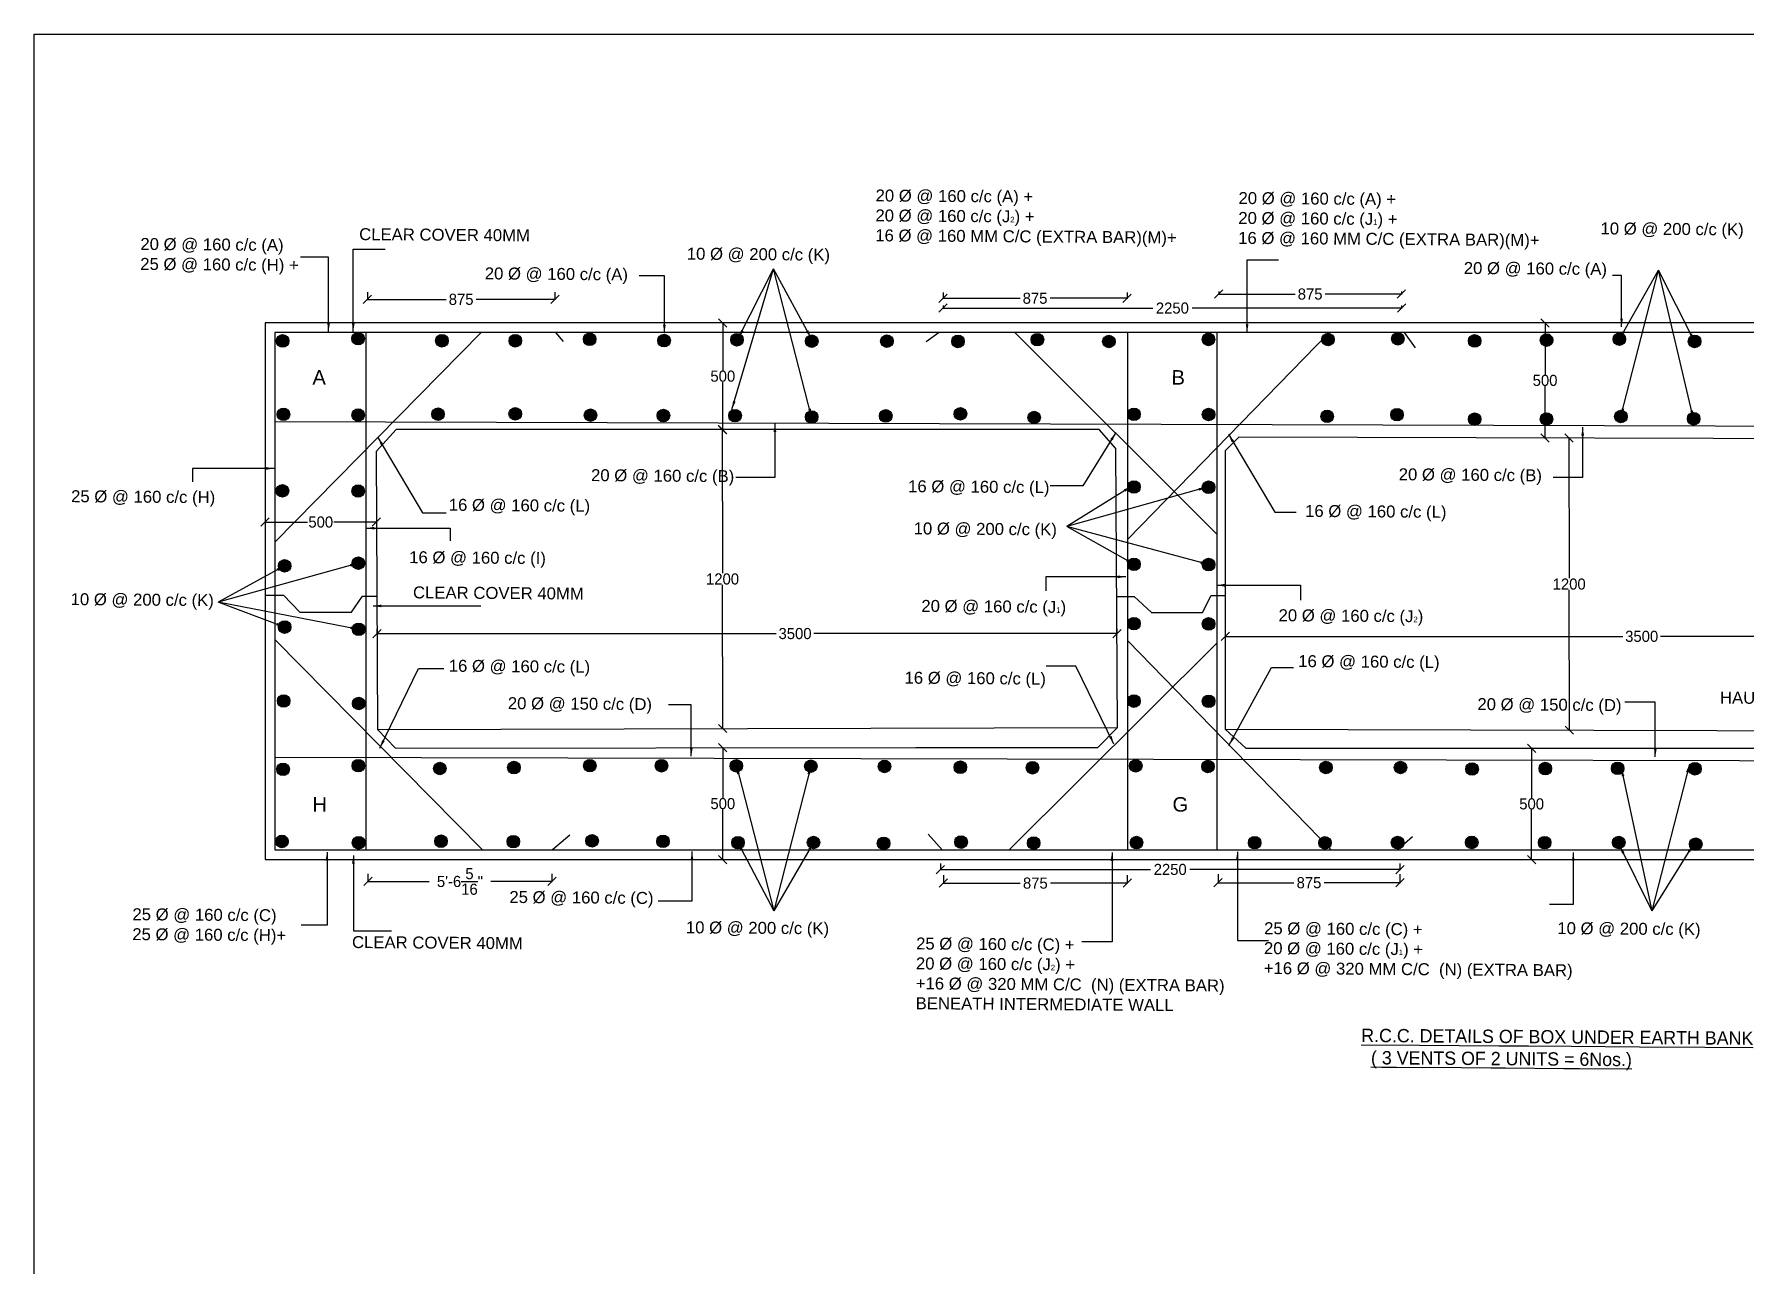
# Model space of a CAD drawing. Header units: inches. Extents: x 104 to 1637, y 54 to 1045.
# Drawn here: x 104 to 721, y 602 to 1045 of the extents above; entities that cross this region are included whole.
import ezdxf

# ---------------------------------------------------------------- set-up
doc = ezdxf.new("R2010")
doc.units = ezdxf.units.IN
doc.header["$MEASUREMENT"] = 0
for name, color, linetype in [('DIMENSION', 7, 'Continuous'), ('DRAWING', 2, 'Continuous'), ('Hatch', 7, 'Continuous'), ('TEXT', 7, 'Continuous')]:
    doc.layers.add(name, color=color, linetype=linetype)
doc.dimstyles.get("Standard").update_dxf_attribs({"dimtxt": 4, "dimasz": 3, "dimexe": 0.18, "dimexo": 0.0625, "dimgap": 0.09, "dimtad": 0, "dimtih": 1, "dimtoh": 1, "dimdec": 4, "dimzin": 0, "dimdsep": 46, "dimlunit": 4, "dimtxsty": 'Standard', "dimblk": 'OBLIQUE', "dimcen": 0.09, "dimadec": 0, "dimazin": 0, "dimtfac": 1, "dimtdec": 4, "dimtofl": 0, "dimtmove": 0, "dimatfit": 3, "dimfxl": 1, "dimtolj": 1, "dimtzin": 0, "dimarcsym": 0})

# ---------------------------------------------------------------- blocks, each defined once
blk = doc.blocks.new('_Oblique')
at = {"color": 0, "linetype": 'ByBlock', "lineweight": -2}
blk.add_line((-0.5, -0.5), (0.5, 0.5), dxfattribs=at)
blk = doc.blocks.new('*D53')
at = {"layer": 'Defpoints', "color": 0, "transparency": 16777216}
for p in [(224.48, 742.82), (290.77, 742.82), (290.77, 740.03)]:
    blk.add_point(p, dxfattribs=at)
at = {"layer": 'DIMENSION', "color": 0, "lineweight": -2, "transparency": 16777216}
for p, q in [((224.48, 742.76), (224.48, 739.85)), ((224.48, 740.03), (246.53, 740.03)), ((290.77, 740.03), (268.71, 740.03)), ((290.77, 742.76), (290.77, 739.85))]:
    blk.add_line(p, q, dxfattribs=at)
at = {"layer": 'DIMENSION', "color": 0, "lineweight": -2, "transparency": 16777216, "xscale": 3, "yscale": 3, "zscale": 3, "rotation": 180}
blk.add_blockref('_Oblique', (224.48, 740.03), dxfattribs=at)
at = {"layer": 'DIMENSION', "color": 0, "lineweight": -2, "transparency": 16777216, "xscale": 3, "yscale": 3, "zscale": 3}
blk.add_blockref('_Oblique', (290.77, 740.03), dxfattribs=at)
at = {"layer": 'DIMENSION', "color": 0, "transparency": 16777216, "insert": (257.62, 740.03), "char_height": 4, "attachment_point": 5}
blk.add_mtext('\\A1;5\'-6{\\H1.000000x;\\S5/16;}"', dxfattribs=at)
blk = doc.blocks.new('*D54')
at = {"layer": 'Defpoints', "color": 0, "transparency": 16777216}
for p in [(352.29, 941.25), (352.29, 902.82), (352.29, 902.82)]:
    blk.add_point(p, dxfattribs=at)
at = {"layer": 'DIMENSION', "color": 0, "lineweight": -2, "transparency": 16777216}
for p, q in [((352.22, 941.25), (352.11, 941.25)), ((352.29, 941.25), (352.29, 924.13)), ((352.29, 902.82), (352.29, 919.95)), ((352.22, 902.82), (352.11, 902.82))]:
    blk.add_line(p, q, dxfattribs=at)
at = {"layer": 'DIMENSION', "color": 0, "lineweight": -2, "transparency": 16777216, "xscale": 3, "yscale": 3, "zscale": 3}
for p, rotation in [((352.29, 941.25), 90), ((352.29, 902.82), 270)]:
    blk.add_blockref('_Oblique', p, dxfattribs=dict(at, rotation=rotation))
at = {"layer": 'DIMENSION', "color": 0, "transparency": 16777216, "insert": (352.29, 922.04), "char_height": 4, "attachment_point": 5}
blk.add_mtext('\\A1;500', dxfattribs=at)
blk = doc.blocks.new('*D55')
at = {"layer": 'Defpoints', "color": 0, "transparency": 16777216}
for p in [(352.11, 902.82), (352.29, 795.13), (352.29, 795.13)]:
    blk.add_point(p, dxfattribs=at)
at = {"layer": 'DIMENSION', "color": 0, "lineweight": -2, "transparency": 16777216}
for p, q in [((352.11, 902.82), (352.19, 851.06)), ((352.17, 902.82), (352.29, 902.82)), ((352.29, 795.13), (352.2, 846.88)), ((352.35, 795.13), (352.47, 795.13))]:
    blk.add_line(p, q, dxfattribs=at)
at = {"layer": 'DIMENSION', "color": 0, "lineweight": -2, "transparency": 16777216, "xscale": 3, "yscale": 3, "zscale": 3}
for p, rotation in [((352.11, 902.82), 90.09576835198914), ((352.29, 795.13), 270.0957683519891)]:
    blk.add_blockref('_Oblique', p, dxfattribs=dict(at, rotation=rotation))
at = {"layer": 'DIMENSION', "color": 0, "transparency": 16777216, "insert": (352.2, 848.97), "char_height": 4, "attachment_point": 5}
blk.add_mtext('\\A1;1200', dxfattribs=at)
blk = doc.blocks.new('*D56')
at = {"layer": 'Defpoints', "color": 0, "transparency": 16777216}
for p in [(352.29, 788.2), (352.29, 747.89), (352.29, 747.89)]:
    blk.add_point(p, dxfattribs=at)
at = {"layer": 'DIMENSION', "color": 0, "lineweight": -2, "transparency": 16777216}
for p, q in [((352.22, 788.2), (352.11, 788.2)), ((352.29, 788.2), (352.29, 770.14)), ((352.29, 747.89), (352.29, 765.96)), ((352.22, 747.89), (352.11, 747.89))]:
    blk.add_line(p, q, dxfattribs=at)
at = {"layer": 'DIMENSION', "color": 0, "lineweight": -2, "transparency": 16777216, "xscale": 3, "yscale": 3, "zscale": 3}
for p, rotation in [((352.29, 788.2), 90), ((352.29, 747.89), 270)]:
    blk.add_blockref('_Oblique', p, dxfattribs=dict(at, rotation=rotation))
at = {"layer": 'DIMENSION', "color": 0, "transparency": 16777216, "insert": (352.29, 768.05), "char_height": 4, "attachment_point": 5}
blk.add_mtext('\\A1;500', dxfattribs=at)
blk = doc.blocks.new('*D57')
at = {"layer": 'Defpoints', "color": 0, "transparency": 16777216}
for p in [(430.7, 746.59), (596.18, 746.59), (596.18, 744.33)]:
    blk.add_point(p, dxfattribs=at)
at = {"layer": 'DIMENSION', "color": 0, "lineweight": -2, "transparency": 16777216}
for p, q in [((430.7, 746.52), (430.7, 744.15)), ((596.18, 746.52), (596.18, 744.15)), ((430.7, 744.33), (506.35, 744.33)), ((596.18, 744.33), (520.53, 744.33))]:
    blk.add_line(p, q, dxfattribs=at)
at = {"layer": 'DIMENSION', "color": 0, "lineweight": -2, "transparency": 16777216, "xscale": 3, "yscale": 3, "zscale": 3, "rotation": 180}
blk.add_blockref('_Oblique', (430.7, 744.33), dxfattribs=at)
at = {"layer": 'DIMENSION', "color": 0, "lineweight": -2, "transparency": 16777216, "xscale": 3, "yscale": 3, "zscale": 3}
blk.add_blockref('_Oblique', (596.18, 744.33), dxfattribs=at)
at = {"layer": 'DIMENSION', "color": 0, "transparency": 16777216, "insert": (513.44, 744.33), "char_height": 4, "attachment_point": 5}
blk.add_mtext('\\A1;2250', dxfattribs=at)
blk = doc.blocks.new('*D58')
at = {"layer": 'Defpoints', "color": 0, "transparency": 16777216}
for p in [(431.74, 742.41), (497.99, 742.41), (497.99, 739.41)]:
    blk.add_point(p, dxfattribs=at)
at = {"layer": 'DIMENSION', "color": 0, "lineweight": -2, "transparency": 16777216}
for p, q in [((431.74, 742.35), (431.74, 739.23)), ((497.99, 742.35), (497.99, 739.23)), ((431.74, 739.41), (459.44, 739.41)), ((497.99, 739.41), (470.29, 739.41))]:
    blk.add_line(p, q, dxfattribs=at)
at = {"layer": 'DIMENSION', "color": 0, "lineweight": -2, "transparency": 16777216, "xscale": 3, "yscale": 3, "zscale": 3, "rotation": 180}
blk.add_blockref('_Oblique', (431.74, 739.41), dxfattribs=at)
at = {"layer": 'DIMENSION', "color": 0, "lineweight": -2, "transparency": 16777216, "xscale": 3, "yscale": 3, "zscale": 3}
blk.add_blockref('_Oblique', (497.99, 739.41), dxfattribs=at)
at = {"layer": 'DIMENSION', "color": 0, "transparency": 16777216, "insert": (464.86, 739.41), "char_height": 4, "attachment_point": 5}
blk.add_mtext('\\A1;875', dxfattribs=at)
blk = doc.blocks.new('*D59')
at = {"layer": 'Defpoints', "color": 0, "transparency": 16777216}
for p in [(530.66, 742.75), (596.18, 742.75), (596.18, 739.56)]:
    blk.add_point(p, dxfattribs=at)
at = {"layer": 'DIMENSION', "color": 0, "lineweight": -2, "transparency": 16777216}
for p, q in [((530.66, 742.68), (530.66, 739.38)), ((596.18, 742.68), (596.18, 739.38)), ((530.66, 739.56), (558, 739.56)), ((596.18, 739.56), (568.84, 739.56))]:
    blk.add_line(p, q, dxfattribs=at)
at = {"layer": 'DIMENSION', "color": 0, "lineweight": -2, "transparency": 16777216, "xscale": 3, "yscale": 3, "zscale": 3, "rotation": 180}
blk.add_blockref('_Oblique', (530.66, 739.56), dxfattribs=at)
at = {"layer": 'DIMENSION', "color": 0, "lineweight": -2, "transparency": 16777216, "xscale": 3, "yscale": 3, "zscale": 3}
blk.add_blockref('_Oblique', (596.18, 739.56), dxfattribs=at)
at = {"layer": 'DIMENSION', "color": 0, "transparency": 16777216, "insert": (563.42, 739.56), "char_height": 4, "attachment_point": 5}
blk.add_mtext('\\A1;875', dxfattribs=at)
blk = doc.blocks.new('*D69')
at = {"layer": 'Defpoints', "color": 0, "transparency": 16777216}
for p in [(530.93, 952.59), (596.73, 952.59), (596.73, 951.62)]:
    blk.add_point(p, dxfattribs=at)
at = {"layer": 'DIMENSION', "color": 0, "lineweight": -2, "transparency": 16777216}
for p, q in [((530.93, 952.52), (530.93, 951.44)), ((530.93, 951.62), (558.41, 951.62)), ((596.73, 951.62), (569.25, 951.62)), ((596.73, 952.52), (596.73, 951.44))]:
    blk.add_line(p, q, dxfattribs=at)
at = {"layer": 'DIMENSION', "color": 0, "lineweight": -2, "transparency": 16777216, "xscale": 3, "yscale": 3, "zscale": 3, "rotation": 180}
blk.add_blockref('_Oblique', (530.93, 951.62), dxfattribs=at)
at = {"layer": 'DIMENSION', "color": 0, "lineweight": -2, "transparency": 16777216, "xscale": 3, "yscale": 3, "zscale": 3}
blk.add_blockref('_Oblique', (596.73, 951.62), dxfattribs=at)
at = {"layer": 'DIMENSION', "color": 0, "transparency": 16777216, "insert": (563.83, 951.62), "char_height": 4, "attachment_point": 5}
blk.add_mtext('\\A1;875', dxfattribs=at)
blk = doc.blocks.new('*D70')
at = {"layer": 'Defpoints', "color": 0, "transparency": 16777216}
for p in [(431.66, 947.53), (431.66, 946.57), (596.77, 947.53)]:
    blk.add_point(p, dxfattribs=at)
at = {"layer": 'DIMENSION', "color": 0, "lineweight": -2, "transparency": 16777216}
for p, q in [((431.66, 947.47), (431.66, 946.39)), ((431.66, 946.57), (507.13, 946.57)), ((596.77, 946.57), (521.31, 946.57)), ((596.77, 947.47), (596.77, 946.39))]:
    blk.add_line(p, q, dxfattribs=at)
at = {"layer": 'DIMENSION', "color": 0, "lineweight": -2, "transparency": 16777216, "xscale": 3, "yscale": 3, "zscale": 3, "rotation": 180}
blk.add_blockref('_Oblique', (431.66, 946.57), dxfattribs=at)
at = {"layer": 'DIMENSION', "color": 0, "lineweight": -2, "transparency": 16777216, "xscale": 3, "yscale": 3, "zscale": 3}
blk.add_blockref('_Oblique', (596.77, 946.57), dxfattribs=at)
at = {"layer": 'DIMENSION', "color": 0, "transparency": 16777216, "insert": (514.22, 946.57), "char_height": 4, "attachment_point": 5}
blk.add_mtext('\\A1;2250', dxfattribs=at)
blk = doc.blocks.new('*D71')
at = {"layer": 'Defpoints', "color": 0, "transparency": 16777216}
for p in [(431.63, 952.32), (497.9, 952.32), (497.9, 950.11)]:
    blk.add_point(p, dxfattribs=at)
at = {"layer": 'DIMENSION', "color": 0, "lineweight": -2, "transparency": 16777216}
for p, q in [((431.63, 952.25), (431.63, 949.93)), ((431.63, 950.11), (459.34, 950.11)), ((497.9, 950.11), (470.19, 950.11)), ((497.9, 952.25), (497.9, 949.93))]:
    blk.add_line(p, q, dxfattribs=at)
at = {"layer": 'DIMENSION', "color": 0, "lineweight": -2, "transparency": 16777216, "xscale": 3, "yscale": 3, "zscale": 3, "rotation": 180}
blk.add_blockref('_Oblique', (431.63, 950.11), dxfattribs=at)
at = {"layer": 'DIMENSION', "color": 0, "lineweight": -2, "transparency": 16777216, "xscale": 3, "yscale": 3, "zscale": 3}
blk.add_blockref('_Oblique', (497.9, 950.11), dxfattribs=at)
at = {"layer": 'DIMENSION', "color": 0, "transparency": 16777216, "insert": (464.76, 950.11), "char_height": 4, "attachment_point": 5}
blk.add_mtext('\\A1;875', dxfattribs=at)
blk = doc.blocks.new('*D72')
at = {"layer": 'Defpoints', "color": 0, "transparency": 16777216}
for p in [(224.26, 952.38), (291.81, 952.38), (291.81, 949.71)]:
    blk.add_point(p, dxfattribs=at)
at = {"layer": 'DIMENSION', "color": 0, "lineweight": -2, "transparency": 16777216}
for p, q in [((224.26, 952.31), (224.26, 949.53)), ((224.26, 949.71), (252.61, 949.71)), ((291.81, 949.71), (263.46, 949.71)), ((291.81, 952.31), (291.81, 949.53))]:
    blk.add_line(p, q, dxfattribs=at)
at = {"layer": 'DIMENSION', "color": 0, "lineweight": -2, "transparency": 16777216, "xscale": 3, "yscale": 3, "zscale": 3, "rotation": 180}
blk.add_blockref('_Oblique', (224.26, 949.71), dxfattribs=at)
at = {"layer": 'DIMENSION', "color": 0, "lineweight": -2, "transparency": 16777216, "xscale": 3, "yscale": 3, "zscale": 3}
blk.add_blockref('_Oblique', (291.81, 949.71), dxfattribs=at)
at = {"layer": 'DIMENSION', "color": 0, "transparency": 16777216, "insert": (258.04, 949.71), "char_height": 4, "attachment_point": 5}
blk.add_mtext('\\A1;875', dxfattribs=at)
blk = doc.blocks.new('*D73')
at = {"layer": 'Defpoints', "color": 0, "transparency": 16777216}
for p in [(227.72, 831.04), (227.72, 829.31), (494.23, 831.04)]:
    blk.add_point(p, dxfattribs=at)
at = {"layer": 'DIMENSION', "color": 0, "lineweight": -2, "transparency": 16777216}
for p, q in [((227.72, 830.98), (227.72, 829.13)), ((227.72, 829.31), (371.55, 829.31)), ((494.23, 829.31), (385.06, 829.31)), ((494.23, 830.98), (494.23, 829.13))]:
    blk.add_line(p, q, dxfattribs=at)
at = {"layer": 'DIMENSION', "color": 0, "lineweight": -2, "transparency": 16777216, "xscale": 3, "yscale": 3, "zscale": 3, "rotation": 180}
blk.add_blockref('_Oblique', (227.72, 829.31), dxfattribs=at)
at = {"layer": 'DIMENSION', "color": 0, "lineweight": -2, "transparency": 16777216, "xscale": 3, "yscale": 3, "zscale": 3}
blk.add_blockref('_Oblique', (494.23, 829.31), dxfattribs=at)
at = {"layer": 'DIMENSION', "color": 0, "transparency": 16777216, "insert": (378.31, 829.31), "char_height": 4, "attachment_point": 5}
blk.add_mtext('\\A1;3500', dxfattribs=at)
blk = doc.blocks.new('*D74')
at = {"layer": 'Defpoints', "color": 0, "transparency": 16777216}
for p in [(187.44, 871), (227.52, 871), (227.52, 869.49)]:
    blk.add_point(p, dxfattribs=at)
at = {"layer": 'DIMENSION', "color": 0, "lineweight": -2, "transparency": 16777216}
for p, q in [((187.44, 870.94), (187.44, 869.31)), ((187.44, 869.49), (202.72, 869.49)), ((227.52, 869.49), (212.24, 869.49)), ((227.52, 870.94), (227.52, 869.31))]:
    blk.add_line(p, q, dxfattribs=at)
at = {"layer": 'DIMENSION', "color": 0, "lineweight": -2, "transparency": 16777216, "xscale": 3, "yscale": 3, "zscale": 3, "rotation": 180}
blk.add_blockref('_Oblique', (187.44, 869.49), dxfattribs=at)
at = {"layer": 'DIMENSION', "color": 0, "lineweight": -2, "transparency": 16777216, "xscale": 3, "yscale": 3, "zscale": 3}
blk.add_blockref('_Oblique', (227.52, 869.49), dxfattribs=at)
at = {"layer": 'DIMENSION', "color": 0, "transparency": 16777216, "insert": (207.48, 869.49), "char_height": 4, "attachment_point": 5}
blk.add_mtext('\\A1;500', dxfattribs=at)
blk = doc.blocks.new('*D78')
at = {"layer": 'Defpoints', "color": 0, "transparency": 16777216}
for p in [(643.62, 788.02), (643.62, 747.89), (643.62, 747.89)]:
    blk.add_point(p, dxfattribs=at)
at = {"layer": 'DIMENSION', "color": 0, "lineweight": -2, "transparency": 16777216}
for p, q in [((643.62, 788.02), (643.62, 770.04)), ((643.69, 788.02), (643.8, 788.02)), ((643.62, 747.89), (643.62, 765.86)), ((643.56, 747.89), (643.44, 747.89))]:
    blk.add_line(p, q, dxfattribs=at)
at = {"layer": 'DIMENSION', "color": 0, "lineweight": -2, "transparency": 16777216, "xscale": 3, "yscale": 3, "zscale": 3}
for p, rotation in [((643.62, 788.02), 90), ((643.62, 747.89), 270)]:
    blk.add_blockref('_Oblique', p, dxfattribs=dict(at, rotation=rotation))
at = {"layer": 'DIMENSION', "color": 0, "transparency": 16777216, "insert": (643.62, 767.95), "char_height": 4, "attachment_point": 5}
blk.add_mtext('\\A1;500', dxfattribs=at)
blk = doc.blocks.new('*D79')
at = {"layer": 'Defpoints', "color": 0, "transparency": 16777216}
for p in [(648.45, 941.25), (648.45, 899.78), (648.45, 899.78)]:
    blk.add_point(p, dxfattribs=at)
at = {"layer": 'DIMENSION', "color": 0, "lineweight": -2, "transparency": 16777216}
for p, q in [((648.39, 941.25), (648.27, 941.25)), ((648.45, 941.25), (648.45, 922.61)), ((648.45, 899.78), (648.45, 918.43)), ((648.39, 899.78), (648.27, 899.78))]:
    blk.add_line(p, q, dxfattribs=at)
at = {"layer": 'DIMENSION', "color": 0, "lineweight": -2, "transparency": 16777216, "xscale": 3, "yscale": 3, "zscale": 3}
for p, rotation in [((648.45, 941.25), 90), ((648.45, 899.78), 270)]:
    blk.add_blockref('_Oblique', p, dxfattribs=dict(at, rotation=rotation))
at = {"layer": 'DIMENSION', "color": 0, "transparency": 16777216, "insert": (648.45, 920.52), "char_height": 4, "attachment_point": 5}
blk.add_mtext('\\A1;500', dxfattribs=at)
blk = doc.blocks.new('*D80')
at = {"layer": 'Defpoints', "color": 0, "transparency": 16777216}
for p in [(657.05, 899.75), (657.22, 794.53), (657.22, 794.53)]:
    blk.add_point(p, dxfattribs=at)
at = {"layer": 'DIMENSION', "color": 0, "lineweight": -2, "transparency": 16777216}
for p, q in [((657.05, 899.75), (657.13, 849.23)), ((657.11, 899.75), (657.23, 899.75)), ((657.22, 794.53), (657.14, 845.05)), ((657.29, 794.53), (657.4, 794.53))]:
    blk.add_line(p, q, dxfattribs=at)
at = {"layer": 'DIMENSION', "color": 0, "lineweight": -2, "transparency": 16777216, "xscale": 3, "yscale": 3, "zscale": 3}
for p, rotation in [((657.05, 899.75), 90.09576835198915), ((657.22, 794.53), 270.0957683519891)]:
    blk.add_blockref('_Oblique', p, dxfattribs=dict(at, rotation=rotation))
at = {"layer": 'DIMENSION', "color": 0, "transparency": 16777216, "insert": (657.14, 847.14), "char_height": 4, "attachment_point": 5}
blk.add_mtext('\\A1;1200', dxfattribs=at)
blk = doc.blocks.new('*D81')
at = {"layer": 'Defpoints', "color": 0, "transparency": 16777216}
for p in [(533.25, 830.04), (533.25, 828.31), (798.78, 830.04)]:
    blk.add_point(p, dxfattribs=at)
at = {"layer": 'DIMENSION', "color": 0, "lineweight": -2, "transparency": 16777216}
for p, q in [((533.25, 829.98), (533.25, 828.13)), ((533.25, 828.31), (676.49, 828.31)), ((798.78, 828.31), (690, 828.31)), ((798.78, 829.98), (798.78, 828.13))]:
    blk.add_line(p, q, dxfattribs=at)
at = {"layer": 'DIMENSION', "color": 0, "lineweight": -2, "transparency": 16777216, "xscale": 3, "yscale": 3, "zscale": 3, "rotation": 180}
blk.add_blockref('_Oblique', (533.25, 828.31), dxfattribs=at)
at = {"layer": 'DIMENSION', "color": 0, "lineweight": -2, "transparency": 16777216, "xscale": 3, "yscale": 3, "zscale": 3}
blk.add_blockref('_Oblique', (798.78, 828.31), dxfattribs=at)
at = {"layer": 'DIMENSION', "color": 0, "transparency": 16777216, "insert": (683.25, 828.31), "char_height": 4, "attachment_point": 5}
blk.add_mtext('\\A1;3500', dxfattribs=at)

msp = doc.modelspace()

# ---------------------------------------------------------------- hatches: boundary and pattern name
at = {"layer": 'Hatch'}
for points in [[(195.99592, 934.76158, 1), (191.47163, 934.76158, 1)], [(223.20115, 935.58219, 1), (218.67686, 935.58219, 1)], [(253.39155, 934.82086, 1), (248.86727, 934.82086, 1)], [(279.81435, 934.82086, 1), (275.29007, 934.82086, 1)], [(306.61113, 935.3515, 1), (302.08685, 935.3515, 1)], [(333.40326, 934.88355, 1), (328.87897, 934.88355, 1)], [(359.65698, 935.17429, 1), (355.13269, 935.17429, 1)], [(467.87932, 935.22213, 1), (463.35503, 935.22213, 1)], [(529.48692, 935.30239, 1), (524.96263, 935.30239, 1)], [(572.5442, 935.28234, 1), (568.01992, 935.28234, 1)], [(597.67849, 935.53049, 1), (593.15421, 935.53049, 1)], [(625.34283, 934.76325, 1), (620.81854, 934.76325, 1)], [(651.25209, 935.0493, 1), (646.72781, 935.0493, 1)], [(677.4725, 935.39366, 1), (672.94822, 935.39366, 1)], [(386.59183, 934.65394, 1), (382.06754, 934.65394, 1)], [(413.66486, 934.65394, 1), (409.14058, 934.65394, 1)], [(439.26067, 934.57274, 1), (434.73638, 934.57274, 1)], [(493.61282, 934.55048, 1), (489.08853, 934.55048, 1)], [(704.56608, 934.58413, 1), (700.0418, 934.58413, 1)], [(196.30749, 908.29354, 1), (191.78321, 908.29354, 1)], [(223.22847, 908.04619, 1), (218.70418, 908.04619, 1)], [(251.99129, 908.35297, 1), (247.46701, 908.35297, 1)], [(279.79718, 908.49752, 1), (275.2729, 908.49752, 1)], [(306.90848, 908.00432, 1), (302.38419, 908.00432, 1)], [(333.16892, 907.87151, 1), (328.64463, 907.87151, 1)], [(358.97899, 907.83784, 1), (354.45471, 907.83784, 1)], [(386.5486, 907.35885, 1), (382.02431, 907.35885, 1)], [(413.24705, 907.74576, 1), (408.72277, 907.74576, 1)], [(440.14232, 908.49855, 1), (435.61804, 908.49855, 1)], [(466.71357, 907.1618, 1), (462.18929, 907.1618, 1)], [(502.64241, 908.32366, 1), (498.11812, 908.32366, 1)], [(529.52441, 908.23449, 1), (525.00012, 908.23449, 1)], [(572.24731, 907.5703, 1), (567.72303, 907.5703, 1)], [(597.39331, 908.18804, 1), (592.86903, 908.18804, 1)], [(625.34008, 906.57518, 1), (620.81579, 906.57518, 1)], [(651.24023, 906.60301, 1), (646.71595, 906.60301, 1)], [(678.02908, 907.51806, 1), (673.5048, 907.51806, 1)], [(704.23558, 906.72217, 1), (699.71129, 906.72217, 1)], [(195.93122, 880.75787, 1), (191.40694, 880.75787, 1)], [(223.22837, 880.67504, 1), (218.70409, 880.67504, 1)], [(502.64241, 882.13537, 1), (498.11812, 882.13537, 1)], [(529.52441, 882.0462, 1), (525.00012, 882.0462, 1)], [(223.30525, 854.69171, 1), (218.78097, 854.69171, 1)], [(196.73208, 853.72828, 1), (192.2078, 853.72828, 1)], [(502.64241, 854.27304, 1), (498.11812, 854.27304, 1)], [(529.52441, 854.18387, 1), (525.00012, 854.18387, 1)], [(196.74361, 831.66247, 1), (192.21932, 831.66247, 1)], [(223.43376, 830.83609, 1), (218.90947, 830.83609, 1)], [(502.64241, 832.89706, 1), (498.11812, 832.89706, 1)], [(529.52441, 832.80789, 1), (525.00012, 832.80789, 1)], [(196.38627, 805.04501, 1), (191.86199, 805.04501, 1)], [(223.40052, 804.1418, 1), (218.87624, 804.1418, 1)], [(502.64241, 805.00595, 1), (498.11812, 805.00595, 1)], [(529.52441, 804.91678, 1), (525.00012, 804.91678, 1)], [(223.29651, 781.73148, 1), (218.77223, 781.73148, 1)], [(252.64542, 780.70629, 1), (248.12114, 780.70629, 1)], [(279.31703, 781.0499, 1), (274.79274, 781.0499, 1)], [(306.67696, 781.73711, 1), (302.15267, 781.73711, 1)], [(332.47204, 781.70996, 1), (327.94776, 781.70996, 1)], [(359.44069, 781.6957, 1), (354.91641, 781.6957, 1)], [(386.26231, 781.56723, 1), (381.73802, 781.56723, 1)], [(412.80181, 781.4603, 1), (408.27752, 781.4603, 1)], [(440.11529, 781.15808, 1), (435.591, 781.15808, 1)], [(466.08569, 780.98522, 1), (461.5614, 780.98522, 1)], [(503.28835, 781.67401, 1), (498.76406, 781.67401, 1)], [(529.29767, 781.42723, 1), (524.77339, 781.42723, 1)], [(571.79005, 781.08147, 1), (567.26577, 781.08147, 1)], [(598.63517, 781.09542, 1), (594.11088, 781.09542, 1)], [(650.80303, 780.69494, 1), (646.27874, 780.69494, 1)], [(676.87992, 780.77104, 1), (672.35564, 780.77104, 1)], [(196.17983, 780.42051, 1), (191.65555, 780.42051, 1)], [(624.4262, 780.51878, 1), (619.90192, 780.51878, 1)], [(704.68182, 780.63655, 1), (700.15754, 780.63655, 1)], [(195.74741, 754.43929, 1), (191.22313, 754.43929, 1)], [(223.36345, 753.97783, 1), (218.83917, 753.97783, 1)], [(253.05625, 754.51812, 1), (248.53196, 754.51812, 1)], [(279.11264, 754.37439, 1), (274.58836, 754.37439, 1)], [(307.47234, 754.66185, 1), (302.94806, 754.66185, 1)], [(333.02599, 754.46939, 1), (328.5017, 754.46939, 1)], [(360.01228, 754.01786, 1), (355.48799, 754.01786, 1)], [(387.23351, 754.07609, 1), (382.70923, 754.07609, 1)], [(412.46116, 753.7374, 1), (407.93687, 753.7374, 1)], [(440.37171, 754.21105, 1), (435.84743, 754.21105, 1)], [(466.52044, 753.85439, 1), (461.99616, 753.85439, 1)], [(503.57059, 754.03033, 1), (499.04631, 754.03033, 1)], [(546.12605, 753.98319, 1), (541.60177, 753.98319, 1)], [(571.43402, 753.9226, 1), (566.90974, 753.9226, 1)], [(597.58866, 754.02077, 1), (593.06438, 754.02077, 1)], [(624.30374, 754.07733, 1), (619.77946, 754.07733, 1)], [(650.58113, 754.01676, 1), (646.05684, 754.01676, 1)], [(677.26111, 754.06336, 1), (672.73683, 754.06336, 1)], [(704.97824, 753.44839, 1), (700.45396, 753.44839, 1)]]:
    msp.add_hatch(color=256, dxfattribs=at).paths.add_polyline_path(points)

# ---------------------------------------------------------------- linework, layer by layer
at = {"layer": 'DIMENSION'}
msp.add_lwpolyline([(1636.92071, 54.72718), (104.28326, 54.72718), (104.28326, 1045.24728), (1636.92071, 1045.24728)], close=True, dxfattribs=at)
at = {"layer": 'DRAWING'}
for points in [[(187.44019, 747.88697), (1144.1844, 747.88697), (1144.1844, 941.25119), (187.44019, 941.25119), (187.44019, 747.88697)], [(190.93636, 862.25056), (265.20872, 937.75502)], [(223.78685, 751.38314), (223.78685, 937.75502)], [(292.08001, 937.75502), (294.83479, 934.48889)], [(430.18765, 937.75502), (425.53615, 934.4768)], [(457.48839, 937.75502), (530.31052, 864.9591)], [(498.15093, 751.38314), (498.15093, 937.75502)], [(570.67573, 937.75502), (498.15093, 863.33669)], [(530.31052, 751.38314), (530.31052, 937.75502)], [(597.7469, 937.75502), (601.67496, 932.29329)], [(1108.79735, 902.81956), (190.93636, 905.65921)], [(234.68698, 902.81956), (227.41605, 894.8835)], [(487.86316, 902.81956), (234.68698, 902.81956)], [(487.3696, 788.23942), (494.4491, 795.51978), (493.84317, 895.96228), (487.86316, 902.81956)], [(538.15988, 900.12417), (533.24965, 895.18624)], [(794.46476, 899.32339), (538.15988, 900.12417)], [(227.41605, 894.8835), (227.8983, 794.78936), (234.39025, 788.0574), (421.79151, 788.29001), (487.3696, 788.23942)], [(533.24965, 895.18624), (533.24965, 794.84911), (540.71791, 788.01621), (792.42762, 788.01621), (798.78185, 794.16157), (798.78185, 894.9663)], [(187.44019, 843.19749), (194.02763, 843.19749), (199.889, 837.08721), (218.59535, 837.08721), (222.5266, 842.77495), (227.66711, 842.77495)], [(494.1646, 842.68144), (500.50263, 842.68144), (506.6909, 836.93984), (525.01517, 836.93984), (528.17273, 843.01614), (533.24965, 843.01614)], [(190.93636, 827.19525), (265.79477, 751.38314)], [(498.15093, 826.74391), (571.40269, 751.38314)], [(530.31052, 825.9497), (455.47722, 751.38314)], [(227.8983, 794.78936), (494.4491, 795.51978)], [(533.24965, 794.84911), (798.78185, 794.16157)], [(1140.55011, 782.48668), (190.93636, 784.66066)], [(297.15943, 756.66148), (290.91151, 751.38314)], [(426.26947, 757.10399), (431.26477, 751.38314)], [(595.17304, 751.38314), (600.68093, 756.18144)]]:
    msp.add_lwpolyline(points, dxfattribs=at)
msp.add_lwpolyline([(190.93636, 751.38314), (1140.68823, 751.38314), (1140.68823, 937.75502), (190.93636, 937.75502)], close=True, dxfattribs=at)
for centre in [(193.73377, 934.76158), (220.939, 935.58219), (251.12941, 934.82086), (277.55221, 934.82086), (304.34899, 935.3515), (331.14112, 934.88355), (357.39484, 935.17429), (465.61718, 935.22213), (527.22478, 935.30239), (570.28206, 935.28234), (595.41635, 935.53049), (623.08069, 934.76325), (648.98995, 935.0493), (675.21036, 935.39366), (384.32969, 934.65394), (411.40272, 934.65394), (436.99852, 934.57274), (491.35067, 934.55048), (702.30394, 934.58413), (194.04535, 908.29354), (220.96633, 908.04619), (249.72915, 908.35297), (277.53504, 908.49752), (304.64633, 908.00432), (330.90677, 907.87151), (356.71685, 907.83784), (384.28645, 907.35885), (410.98491, 907.74576), (437.88018, 908.49855), (464.45143, 907.1618), (500.38027, 908.32366), (527.26226, 908.23449), (569.98517, 907.5703), (595.13117, 908.18804), (623.07794, 906.57518), (648.97809, 906.60301), (675.76694, 907.51806), (701.97344, 906.72217), (193.66908, 880.75787), (220.96623, 880.67504), (500.38027, 882.13537), (527.26226, 882.0462), (221.04311, 854.69171), (194.46994, 853.72828), (500.38027, 854.27304), (527.26226, 854.18387), (194.48146, 831.66247), (221.17162, 830.83609), (500.38027, 832.89706), (527.26226, 832.80789), (194.12413, 805.04501), (221.13838, 804.1418), (500.38027, 805.00595), (527.26226, 804.91678), (221.03437, 781.73148), (250.38328, 780.70629), (277.05489, 781.0499), (304.41481, 781.73711), (330.2099, 781.70996), (357.17855, 781.6957), (384.00016, 781.56723), (410.53967, 781.4603), (437.85314, 781.15808), (463.82355, 780.98522), (501.02621, 781.67401), (527.03553, 781.42723), (569.52791, 781.08147), (596.37302, 781.09542), (648.54088, 780.69494), (674.61778, 780.77104), (193.91769, 780.42051), (622.16406, 780.51878), (702.41968, 780.63655), (193.48527, 754.43929), (221.10131, 753.97783), (250.79411, 754.51812), (276.8505, 754.37439), (305.2102, 754.66185), (330.76384, 754.46939), (357.75013, 754.01786), (384.97137, 754.07609), (410.19901, 753.7374), (438.10957, 754.21105), (464.2583, 753.85439), (501.30845, 754.03033), (543.86391, 753.98319), (569.17188, 753.9226), (595.32652, 754.02077), (622.0416, 754.07733), (648.31899, 754.01676), (674.99897, 754.06336), (702.7161, 753.44839)]:
    msp.add_circle(centre, 2.26214, dxfattribs=at)

# ---------------------------------------------------------------- texts
at = {"layer": 'DIMENSION', "char_height": 4, "width": 4.53846, "attachment_point": 9}
for insert in [(677.10556, 802.6508), (481.51447, 716.31047)]:
    msp.add_mtext('\\A1;', dxfattribs=dict(at, insert=insert))
at = {"layer": 'TEXT', "attachment_point": 1, "rotation": 359.577}
for s, insert, char_height, width in [('{\\fArial|b0|i0|c0|p32;20 Ø @ 160 c/c (A) +\\P20 Ø @ 160 c/c (J\\H0.4644x;2\\H2.153x;) +\\P16 Ø @ 160 MM C/C (EXTRA BAR)(M)+ }', (407.33794, 989.32272), 4.307091, 20101.5149434), ('{\\fArial|b0|i0|c0|p32;20 Ø @ 160 c/c (A) +\\P20 Ø @ 160 c/c (J\\H0.4644x;1\\H2.153x;) +\\P16 Ø @ 160 MM C/C (EXTRA BAR)(M)+ }', (538.04905, 988.40373), 4.307091, 20101.5149434), ('{\\fArial|b0|i0|c0|p32;CLEAR COVER 40MM}', (221.33471, 975.38612), 4.307091, 20101.5149434), ('{\\fArial|b0|i0|c0|p32;10 Ø @ 200 c/c (K) }', (668.44325, 977.44843), 4.307091, 20101.5149434), ('{\\fArial|b0|i0|c0|p32;20 Ø @ 160 c/c (A) \\P25 Ø @ 160 c/c (H) +}', (142.53574, 971.84884), 4.307091, 20101.5149434), ('{\\fArial|b0|i0|c0|p32;10 Ø @ 200 c/c (K) }', (339.34075, 968.35456), 4.307091, 20101.5149434), ('{\\fArial|b0|i0|c0|p32;20 Ø @ 160 c/c (A) }', (619.19476, 963.19975), 4.307091, 20101.5149434), ('{\\fArial|b0|i0|c0|p32;20 Ø @ 160 c/c (A) }', (266.57803, 961.25076), 4.307091, 20101.5149434), ('{\\fArial|b0|i0|c0|p32;A}', (204.50782, 924.25565), 5.2115801, 24322.8330815), ('{\\fArial|b0|i0|c0|p32;B}', (513.91983, 924.25565), 5.2115801, 24322.8330815), ('{\\fArial|b0|i0|c0|p32;20 Ø @ 160 c/c (B) }', (304.85507, 888.55869), 4.307091, 20101.5149434), ('{\\fArial|b0|i0|c0|p32;20 Ø @ 160 c/c (B) }', (595.76381, 888.87107), 4.307091, 20101.5149434), ('{\\fArial|b0|i0|c0|p32;16 Ø @ 160 c/c (L) }', (419.0525, 884.57726), 4.307091, 20101.5149434), ('{\\fArial|b0|i0|c0|p32;25 Ø @ 160 c/c (H) }', (117.58023, 880.98404), 4.307091, 20101.5149434), ('{\\fArial|b0|i0|c0|p32;16 Ø @ 160 c/c (L) }', (253.60409, 877.88964), 4.307091, 20101.5149434), ('{\\fArial|b0|i0|c0|p32;16 Ø @ 160 c/c (L) }', (562.04401, 875.68843), 4.307091, 20101.5149434), ('{\\fArial|b0|i0|c0|p32;10 Ø @ 200 c/c (K) }', (421.05545, 869.38277), 4.307091, 20101.5149434), ('{\\fArial|b0|i0|c0|p32;16 Ø @ 160 c/c (I) }', (239.3525, 859.01364), 4.307091, 20101.5149434), ('{\\fArial|b0|i0|c0|p32;CLEAR COVER 40MM}', (240.72286, 846.32547), 4.307091, 20101.5149434), ('{\\fArial|b0|i0|c0|p32;10 Ø @ 200 c/c (K) }', (117.41218, 843.89427), 4.307091, 20101.5149434), ('{\\fArial|b0|i0|c0|p32;20 Ø @ 160 c/c (J\\H0.4644x;1\\H2.154x;) }', (423.83465, 841.46554), 4.307091, 20101.5149434), ('{\\fArial|b0|i0|c0|p32;20 Ø @ 160 c/c (J\\H0.4644x;2\\H2.154x;) }', (552.49005, 838.10388), 4.307091, 20101.5149434), ('{\\fArial|b0|i0|c0|p32;16 Ø @ 160 c/c (L) }', (253.60409, 819.89777), 4.307091, 20101.5149434), ('{\\fArial|b0|i0|c0|p32;16 Ø @ 160 c/c (L) }', (559.5691, 821.58089), 4.307091, 20101.5149434), ('{\\fArial|b0|i0|c0|p32;16 Ø @ 160 c/c (L) }', (417.76617, 815.60415), 4.307091, 20101.5149434), ('{\\fArial|b0|i0|c0|p32;HAUNCH 150 x 150}', (711.47222, 808.42198), 4.307091, 20101.5149434), ('{\\fArial|b0|i0|c0|p32;20 Ø @ 150 c/c (D) }', (274.88511, 806.41085), 4.307091, 20101.5149434), ('{\\fArial|b0|i0|c0|p32;20 Ø @ 150 c/c (D) }', (624.10209, 806.08125), 4.307091, 20101.5149434), ('{\\fArial|b0|i0|c0|p32;H}', (204.50782, 770.42213), 5.2115801, 24322.8330815), ('{\\fArial|b0|i0|c0|p32;G}', (514.2827, 770.42213), 5.2115801, 24322.8330815), ('{\\fArial|b0|i0|c0|p32;25 Ø @ 160 c/c (C)}', (275.44257, 736.59397), 4.307091, 20101.5149434), ('{\\fArial|b0|i0|c0|p32;25 Ø @ 160 c/c (C)\\P25 Ø @ 160 c/c (H)+}', (139.67235, 730.38194), 4.307091, 20101.5149434), ('{\\fArial|b0|i0|c0|p32;10 Ø @ 200 c/c (K)}', (339.0133, 725.66668), 4.307091, 20101.5149434), ('{\\fArial|b0|i0|c0|p32;25 Ø @ 160 c/c (C) +\\P20 Ø @ 160 c/c (J\\H0.4644x;1\\H2.153x;) +\\P+16 Ø @ 320 MM C/C  (N) (EXTRA BAR) }', (547.2732, 725.34797), 4.307091, 20101.5149434), ('{\\fArial|b0|i0|c0|p32;10 Ø @ 200 c/c (K)}', (652.89494, 725.36793), 4.307091, 20101.5149434), ('{\\fArial|b0|i0|c0|p32;CLEAR COVER 40MM}', (218.76032, 720.35252), 4.307091, 20101.5149434), ('{\\fArial|b0|i0|c0|p32;25 Ø @ 160 c/c (C) +\\P20 Ø @ 160 c/c (J\\H0.4644x;2\\H2.153x;) +\\P+16 Ø @ 320 MM C/C  (N) (EXTRA BAR) \\PBENEATH INTERMEDIATE WALL}', (421.92656, 719.84623), 4.307091, 20101.5149434), ('{\\LR.C.C. DETAILS OF BOX UNDER EARTH BANK\\P  ( 3 VENTS OF 2 UNITS = 6Nos.) }', (582.25959, 686.9856), 4.8, 211.5076625)]:
    msp.add_mtext(s, dxfattribs=dict(at, insert=insert, char_height=char_height, width=width))

# ---------------------------------------------------------------- dimensions: what is measured, and where the dimension line sits
at = {"layer": 'DIMENSION'}
for base, p1, p2, text, picture, middle in [((291.81219, 949.71425), (224.26103, 952.37652), (291.81219, 952.37652), '875', '*D72', (258.03661, 949.71425)), ((497.89708, 950.11021), (431.63029, 952.31599), (497.89708, 952.31599), '875', '*D71', (464.76368, 950.11021)), ((596.73091, 951.61553), (530.92908, 952.58718), (596.73091, 952.58718), '875', '*D69', (563.83, 951.61553)), ((431.66198, 946.56968), (596.77192, 947.5339), (431.66198, 947.5339), '2250', '*D70', (514.21695, 946.56968)), ((596.17663, 744.32576), (430.70311, 746.58539), (596.17663, 746.58539), '2250', '*D57', (513.43987, 744.32576)), ((497.98742, 739.41462), (431.74104, 742.40922), (497.98742, 742.40922), '875', '*D58', (464.86423, 739.41462)), ((596.17663, 739.56292), (530.66371, 742.7465), (596.17663, 742.7465), '875', '*D59', (563.42017, 739.56292))]:
    dim = msp.add_linear_dim(base=base, p1=p1, p2=p2, text=text, dimstyle='Standard', dxfattribs=at)
    dim.commit()
    dim.dimension.update_dxf_attribs({"geometry": picture, "text_midpoint": middle})
for p1, p2, distance, text, picture, middle in [((352.28509, 941.25119), (352.28509, 902.81956), 0, '500', '*D54', (352.28509, 922.03537)), ((648.45434, 941.25119), (648.45434, 899.77957), 0, '500', '*D79', (648.45434, 920.51538)), ((352.10509, 902.81956), (352.28509, 795.13022), 0, '1200', '*D55', (352.19509, 848.97489)), ((657.04722, 899.75272), (657.2231, 794.52811), 0, '1200', '*D80', (657.13516, 847.14042)), ((187.44019, 870.99819), (227.51686, 870.99819), -1.5073, '500', '*D74', (207.47852, 869.49089)), ((352.28509, 788.20373), (352.28509, 747.88697), 0, '500', '*D56', (352.28509, 768.04535)), ((643.62307, 788.01621), (643.62307, 747.88697), 0, '500', '*D78', (643.62307, 767.95159))]:
    dim = msp.add_aligned_dim(p1=p1, p2=p2, distance=distance, text=text, dimstyle='Standard', dxfattribs=at)
    dim.commit()
    dim.dimension.update_dxf_attribs({"geometry": picture, "text_midpoint": middle})
for base, p1, p2, picture, middle in [((227.72365, 829.30689), (494.23482, 831.04043), (227.72365, 831.04043), '*D73', (378.3077, 829.30689)), ((533.24965, 828.31091), (798.78185, 830.04446), (533.24965, 830.04446), '*D81', (683.24637, 828.31091))]:
    dim = msp.add_linear_dim(base=base, p1=p1, p2=p2, angle=180, text='3500', dimstyle='Standard', dxfattribs=at)
    dim.commit()
    dim.dimension.update_dxf_attribs({"geometry": picture, "text_midpoint": middle, "dimtype": 161})
dim = msp.add_linear_dim(base=(290.768543, 740.030613), p1=(224.476491, 742.821), p2=(290.768543, 742.821), dimstyle='Standard', dxfattribs=at)
dim.commit()
dim.dimension.update_dxf_attribs({"geometry": '*D53', "text_midpoint": (257.622517, 740.030613)})

# ---------------------------------------------------------------- leaders
for points in [[(210.295, 938.14956), (210.295, 964.97567), (200.22132, 964.97567)], [(219.19586, 938.16528), (219.19586, 967.82322), (230.73994, 967.82322)], [(541.13214, 937.78124), (541.13214, 963.9481), (552.43887, 963.9481)], [(331.25176, 937.61476), (331.25176, 958.18779), (322.18689, 958.18779)], [(355.5843, 910.09479), (370.58266, 960.68462)], [(357.99128, 935.8466), (370.58266, 960.68462)], [(384.10917, 935.7262), (370.58266, 960.68462)], [(384.28645, 907.35885), (370.58266, 960.68462)], [(676.01626, 939.77467), (676.01626, 958.32768), (672.79575, 958.32768)], [(675.21036, 935.39366), (689.30976, 960.19561)], [(675.76694, 907.51806), (689.30976, 960.19561)], [(702.30394, 934.58413), (689.30976, 960.19561)], [(701.97344, 906.72217), (689.30976, 960.19561)], [(371.07321, 904.94308), (371.07321, 885.51502), (357.01337, 885.51502)], [(493.88411, 901.72171), (481.99055, 882.56376), (470.25556, 882.56376)], [(534.45856, 901.11792), (551.11641, 873.04274), (558.75427, 873.04274)], [(661.99382, 903.66124), (661.99382, 885.50133), (651.35282, 885.50133)], [(228.07254, 900.00279), (244.07785, 872.84047), (252.6715, 872.84047)], [(190.64893, 888.81209), (161.31953, 888.81209), (161.31953, 884.03883)], [(499.56717, 882.4243), (476.16176, 867.95248)], [(526.65568, 882.06843), (476.16176, 867.95248)], [(223.83279, 867.28615), (254.05466, 867.28615), (254.05466, 862.74016)], [(527.26226, 854.18387), (476.16176, 867.95248)], [(500.38027, 854.27304), (476.16176, 867.95248)], [(221.04311, 854.69171), (170.51551, 840.69842)], [(194.46994, 853.72828), (170.51551, 840.69842)], [(497.47976, 849.76867), (468.60659, 849.76867), (468.60659, 844.70744)], [(530.05264, 846.73714), (560.3853, 846.73714), (560.3853, 841.36689)], [(221.17162, 830.83609), (170.51551, 840.69842)], [(194.48146, 831.66247), (170.51551, 840.69842)], [(226.33875, 839.28034), (265.13877, 839.28034)], [(228.74778, 788.0574), (242.73206, 816.78013), (251.75854, 816.78013)], [(493.17333, 789.53762), (479.4683, 817.61612), (468.81898, 817.61612)], [(534.6125, 789.06008), (549.96895, 817.13856), (557.89898, 817.13856)], [(340.95592, 785.13009), (340.95592, 803.70863), (332.78358, 803.70863)], [(688.15349, 784.91097), (688.15349, 804.6508), (677.19556, 804.6508)], [(357.17855, 781.6957), (370.63975, 729.38504)], [(384.00016, 781.56723), (370.63975, 729.38504)], [(675.87777, 780.90362), (686.96631, 729.40919)], [(700.45479, 782.23549), (686.96631, 729.40919)], [(357.75013, 754.01786), (370.63975, 729.38504)], [(384.97137, 754.07609), (370.63975, 729.38504)], [(675.27222, 752.9452), (686.96631, 729.40919)], [(701.8375, 753.28979), (686.96631, 729.40919)], [(209.73496, 750.51773), (209.73496, 724.26604), (200.4547, 724.26604)], [(219.2233, 749.37603), (219.2233, 722.23945), (232.93583, 722.23945)], [(341.19163, 750.79088), (341.19163, 732.94427), (328.96145, 732.94427)], [(492.4726, 750.42668), (492.4726, 718.31047), (481.60447, 718.31047)], [(537.62351, 750.66245), (537.62351, 718.77584), (548.78544, 718.77584)], [(658.5984, 750.48045), (658.5984, 731.75996), (650.03609, 731.75996)]]:
    msp.add_leader(points, dimstyle='Standard', override={"dimgap": 0.09, "dimtad": 0}, dxfattribs=at)

doc.saveas('drawing.dxf')
